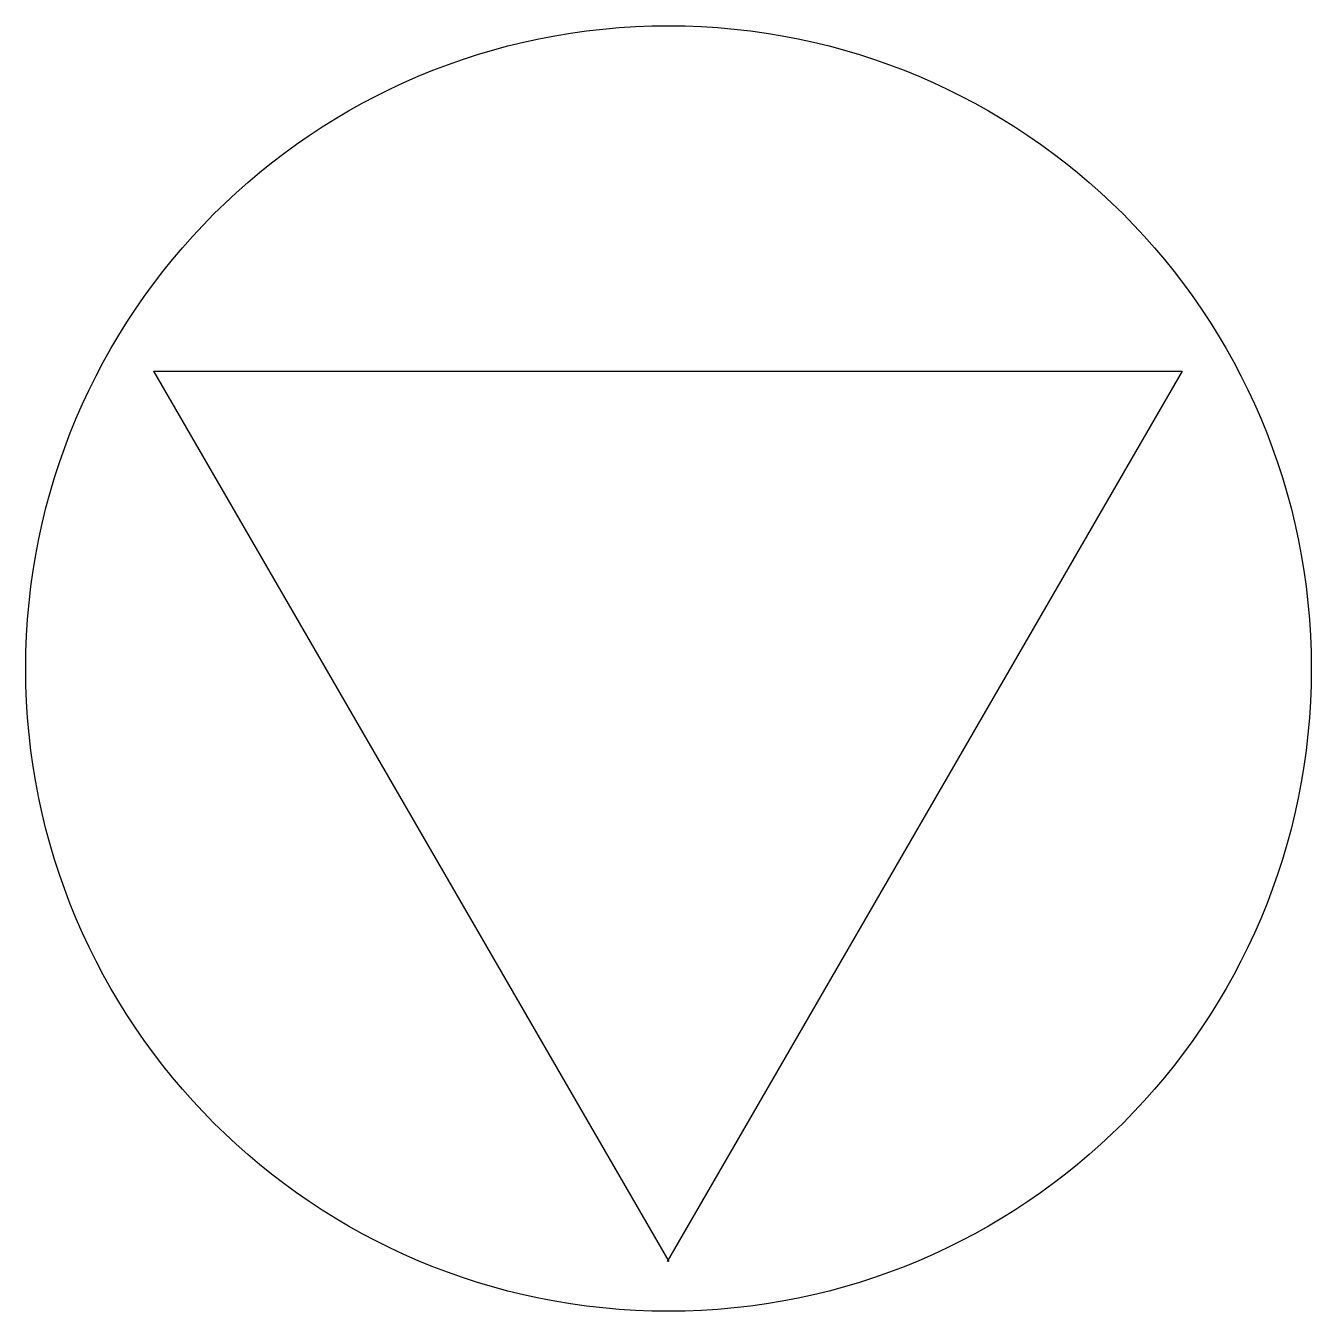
# Model space of a CAD drawing. Header units: inches. Extents: x -15 to 15, y -15 to 15.
import ezdxf

# ---------------------------------------------------------------- set-up
doc = ezdxf.new("R2010")
doc.units = ezdxf.units.IN
doc.header["$MEASUREMENT"] = 0
doc.layers.get('0').update_dxf_attribs({"color": 252})

msp = doc.modelspace()

# ---------------------------------------------------------------- linework, layer by layer
for p, q in [((-12.015, 6.935), (11.985, 6.935)), ((-12.015, 6.935), (0.004, -13.839)), ((11.985, 6.935), (-0.035, -13.839))]:
    msp.add_line(p, q)
msp.add_circle((0, 0), 15)

doc.saveas('drawing.dxf')
